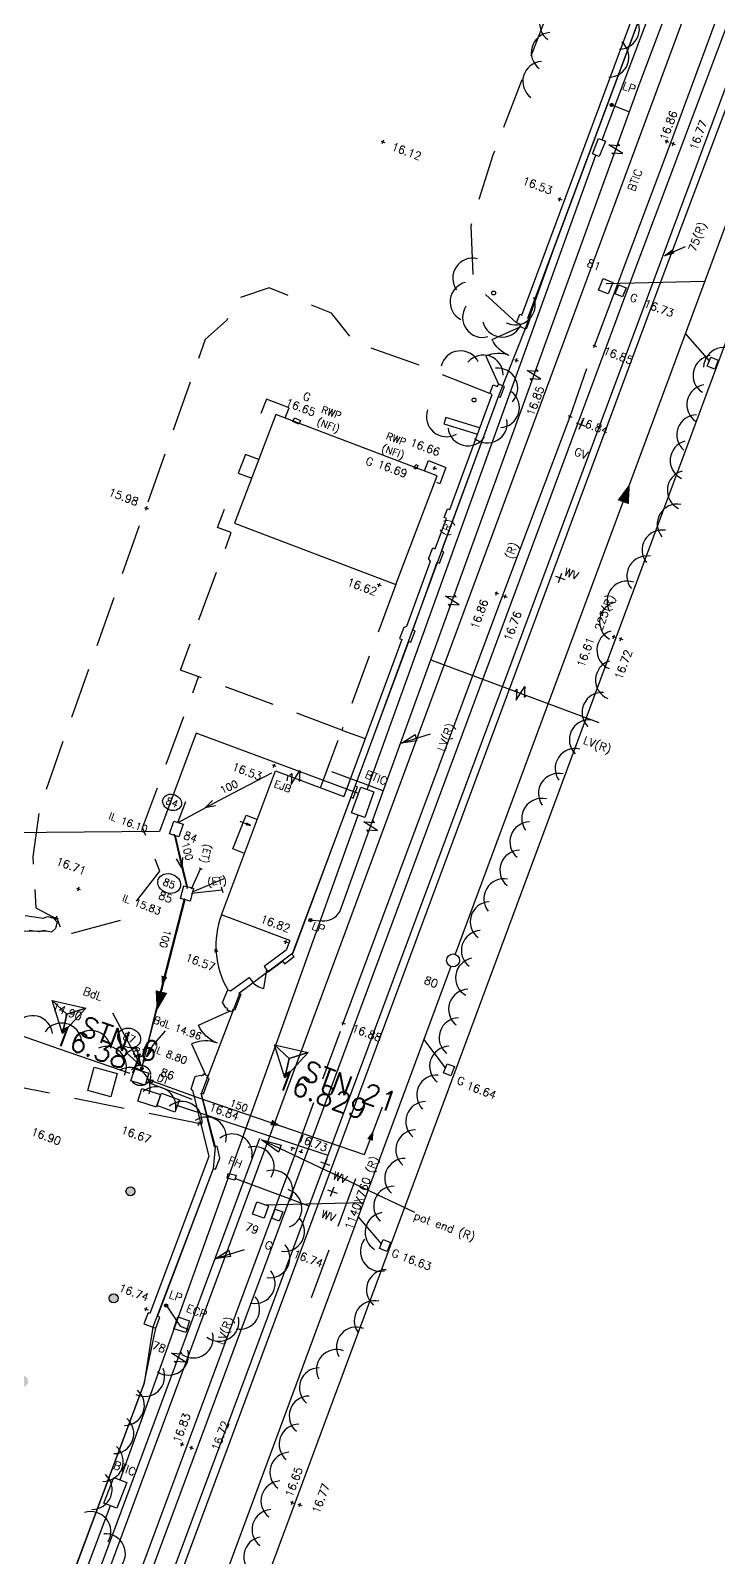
# Model space of a CAD drawing. Header units: millimetres. Extents: x 521005098 to 521837086, y 174609906 to 175681253.
# Drawn here: x 521553170 to 521587570, y 174905876 to 174982214 of the extents above; entities that cross this region are included whole.
import ezdxf
from ezdxf.enums import TextEntityAlignment as Align

# ---------------------------------------------------------------- set-up
doc = ezdxf.new("R2010")
doc.units = ezdxf.units.MM
doc.header["$LTSCALE"] = 200
for name, pattern in [('layout$0$DASHED', [19.05, 12.7, -6.35]), ('layout$0$HIDDEN', [9.525, 6.35, -3.175]), ('layout$0$survey$0$DASHED', [19.05, 12.7, -6.35])]:
    doc.linetypes.add(name, pattern=pattern)
for name, color, linetype in [('layout$0$ED-CHAMBER', 7, 'layout$0$HIDDEN'), ('layout$0$ED-ELEC', 30, 'Continuous'), ('layout$0$ED-FOUL', 3, 'Continuous'), ('layout$0$ED-STORM', 3, 'Continuous'), ('layout$0$GT Boundary', 6, 'layout$0$FENCELINE1'), ('layout$0$survey$0$BOUNDARY', 8, 'Continuous'), ('layout$0$survey$0$BT', 8, 'Continuous'), ('layout$0$survey$0$CATV', 8, 'Continuous'), ('layout$0$survey$0$CONTROL', 8, 'Continuous'), ('layout$0$survey$0$DETAIL', 8, 'Continuous'), ('layout$0$survey$0$ELEC', 8, 'Continuous'), ('layout$0$survey$0$GAS', 8, 'Continuous'), ('layout$0$survey$0$LEVEL', 8, 'Continuous'), ('layout$0$survey$0$MH_NUMBER', 8, 'Continuous'), ('layout$0$survey$0$ROAD', 8, 'Continuous'), ('layout$0$survey$0$SERVICE', 8, 'Continuous'), ('layout$0$survey$0$STORM', 3, 'Continuous'), ('layout$0$survey$0$TEXT_SERVICE', 8, 'Continuous'), ('layout$0$survey$0$VEGETATION', 8, 'Continuous'), ('layout$0$survey$0$WATER', 8, 'Continuous')]:
    doc.layers.add(name, color=color, linetype=linetype)
doc.styles.add('layout$0$ROMANS', font='Romans.shx')
doc.styles.add('layout$0$survey$0$ROMANS', font='Romans.shx')
doc.linetypes.add('layout$0$FENCELINE1', pattern='A,6.35,-2.54,[133,ltypeshp.shx,S=2.54,R=0,X=-2.54,Y=0],-2.54,25.4', length=36.83)

# ---------------------------------------------------------------- blocks, each defined once
blk = doc.blocks.new('layout$0$F')
at = {"layer": 'layout$0$ED-FOUL'}
blk.add_lwpolyline([(0, 0, 0, 0.3, 0), (-0.5, 0, 0.3, 0.3, 0)], format="xyseb", dxfattribs=at)
blk = doc.blocks.new('layout$0$S')
at = {"layer": 'layout$0$ED-STORM'}
blk.add_lwpolyline([(-0.5, 0.15), (0.001, 0), (-0.5, -0.151)], dxfattribs=at)
blk = doc.blocks.new('layout')
at = {"layer": 'layout$0$survey$0$SERVICE', "linetype": 'Continuous'}
h = blk.add_hatch(color=256, dxfattribs=at)
edge = h.paths.add_edge_path()
edge.add_arc((521582228.5, 174978497.8), 80, 0, 360)
h = blk.add_hatch(color=256, dxfattribs=at)
edge = h.paths.add_edge_path()
edge.add_arc((521567169.2, 174937739.3), 80, 0, 360)
h = blk.add_hatch(color=256, dxfattribs=at)
edge = h.paths.add_edge_path()
edge.add_arc((521559951.9, 174918472.9), 80, 0, 360)
at = {"layer": 'layout$0$survey$0$VEGETATION', "linetype": 'Continuous'}
h = blk.add_hatch(color=256, dxfattribs=at)
edge = h.paths.add_edge_path()
edge.add_arc((521552413.7, 174926250.6), 318.3, 0, 360)
edge = h.paths.add_edge_path()
edge.add_arc((521558165.7, 174924178.1), 222.8, 0, 360)
edge = h.paths.add_edge_path()
edge.add_arc((521557323.8, 174918832.8), 222.8, 0, 360)
edge = h.paths.add_edge_path()
edge.add_arc((521552768.5, 174914687.4), 286.5, 0, 360)
at = {"layer": 'layout$0$ED-CHAMBER'}
blk.add_circle((521558664.8, 174929977.8), 512.5, dxfattribs=at)
at = {"layer": 'layout$0$ED-ELEC'}
for p, q in [((521566137.3, 174944978.3), (521566235.8, 174945069.3)), ((521566201.5, 174944526.4), (521566634.2, 174945218)), ((521566235.8, 174945069.3), (521566201.5, 174944526.4)), ((521566634.2, 174945218), (521566599.9, 174944675)), ((521566599.9, 174944675), (521566698.5, 174944766.1))]:
    blk.add_line(p, q, dxfattribs=at)
blk.add_lwpolyline([(521566009.5, 174944697.4), (521566030, 174944920.7)], dxfattribs=at)
at = {"layer": 'layout$0$ED-FOUL', "linetype": 'layout$0$DASHED'}
blk.add_line((521567216.7, 174918876.2), (521571080.4, 174929252.6), dxfattribs=at)
blk.add_line((521567216.7, 174918876.2), (521571080.4, 174929252.6), dxfattribs=at)
at = {"layer": 'layout$0$ED-FOUL'}
for points in [[(521528824.2, 174940275.9), (521534086.5, 174938452.9), (521544225.3, 174934934.5), (521554608.6, 174931297.8), (521558136, 174930086.7)], [(521528824.2, 174940275.9), (521534086.5, 174938452.9), (521544225.3, 174934934.5), (521554608.6, 174931297.8), (521558136, 174930086.7)], [(521558709.4, 174930169.8), (521559782.1, 174934604.7), (521560868.2, 174938821.3)], [(521558709.4, 174930169.8), (521559782.1, 174934604.7), (521560868.2, 174938821.3)], [(521561211.5, 174939082.2), (521562735.9, 174939257.1)], [(521561211.5, 174939082.2), (521562735.9, 174939257.1)], [(521562703.5, 174939401.6), (521562794.1, 174939125.5)], [(521562703.5, 174939401.6), (521562794.1, 174939125.5)], [(521561258.8, 174928768.8), (521558956.3, 174929654.4)], [(521561258.8, 174928768.8), (521558956.3, 174929654.4)], [(521569871.6, 174926006.3), (521561555.9, 174928857.7), (521558967.2, 174929784.6)], [(521569871.6, 174926006.3), (521561555.9, 174928857.7), (521558967.2, 174929784.6)]]:
    blk.add_lwpolyline(points, dxfattribs=at)
at = {"layer": 'layout$0$ED-FOUL', "linetype": 'Continuous', "flags": 128}
blk.add_lwpolyline([(521559904.4, 174932209.3), (521559285.8, 174931481.3), (521558961, 174930907.7), (521559132.2, 174931330.1), (521559228.4, 174931252.6), (521558961, 174930907.7)], dxfattribs=at)
blk.add_lwpolyline([(521559904.4, 174932209.3), (521559285.8, 174931481.3), (521558961, 174930907.7), (521559132.2, 174931330.1), (521559228.4, 174931252.6), (521558961, 174930907.7)], dxfattribs=at)
at = {"layer": 'layout$0$ED-FOUL', "linetype": 'Continuous'}
for centre, radius in [((521558851.7, 174930726.2), 50), ((521558851.7, 174930726.2), 50), ((521559228, 174929683.3), 75), ((521559228, 174929683.3), 75)]:
    blk.add_circle(centre, radius, dxfattribs=at)
at = {"layer": 'layout$0$ED-FOUL'}
for centre in [(521560107, 174939569.5), (521560107, 174939569.5), (521558102, 174931848.9), (521558102, 174931848.9)]:
    blk.add_ellipse(centre, major_axis=(546.6, -203.5), ratio=0.8266745, dxfattribs=at)
at = {"layer": 'layout$0$ED-STORM'}
for points in [[(521565221.5, 174945081.4), (521562566.6, 174943707.4), (521560541.1, 174942601.2)], [(521560346.2, 174942028.9), (521560752.8, 174940283.2), (521561000.6, 174939318)], [(521561664.5, 174940322.2), (521561195.8, 174939294.6)], [(521561604.6, 174940349.8), (521561746.4, 174940292.3)]]:
    blk.add_lwpolyline(points, dxfattribs=at)
blk.add_ellipse((521560245.8, 174943626.4), major_axis=(450, -167.6), ratio=0.8266745, dxfattribs=at)
at = {"layer": 'layout$0$GT Boundary', "color": 7, "ltscale": 0.2}
blk.add_lwpolyline([(521589784.6, 174999405.6), (521579265.5, 174971155.4), (521577898.4, 174967304.6), (521576556.3, 174963903.7), (521570041.6, 174946162.9), (521566279.9, 174936081.5), (521563633.2, 174934108.8), (521561709.1, 174929046.5), (521562395.6, 174926411.4), (521562304.9, 174925303.8), (521559281.6, 174917391.7), (521558850.6, 174914582.3), (521550478.6, 174892174.5), (521538709.9, 174860678.5), (521534640.2, 174849558.8), (521507555, 174859644.1), (521497949.9, 174865868.2), (521487218.2, 174869443.2)], dxfattribs=at)
at = {"layer": 'layout$0$survey$0$BOUNDARY', "linetype": 'Continuous', "flags": 128}
blk.add_lwpolyline([(521517877.4, 174804595.1), (521536349.2, 174854360.6), (521558849.5, 174914577), (521559431.5, 174917335.2)], dxfattribs=at)
at = {"layer": 'layout$0$survey$0$BT', "linetype": 'Continuous', "flags": 128}
for points in [[(521581746.2, 174976752.4), (521598497.9, 175021144.5)], [(521570009.7, 174944275), (521581436.3, 174975982.4)], [(521569563.8, 174944062.5), (521561446.5, 174947085.5), (521559615.2, 174942167.5), (521544533.7, 174942039.1), (521481137.1, 174950723.9), (521462309.4, 174957283.4)], [(521557658.9, 174909754.7), (521569558.1, 174942992.2)], [(521528514.2, 174832111.3), (521557162.7, 174908467)]]:
    blk.add_lwpolyline(points, dxfattribs=at)
at = {"layer": 'layout$0$survey$0$CATV', "linetype": 'Continuous', "flags": 128}
blk.add_lwpolyline([(521493147.2, 174734063.8), (521518385.4, 174800815.6), (521564899.5, 174926306.4), (521599833.2, 175020690.5)], dxfattribs=at)
at = {"layer": 'layout$0$survey$0$CONTROL', "linetype": 'Continuous'}
for p, q in [((521554984.4, 174933044.5), (521554251.1, 174933724.5)), ((521554251.1, 174933724.5), (521555939.9, 174933339.7)), ((521554762.3, 174932069.5), (521554251.1, 174933724.5)), ((521554251.1, 174933724.5), (521554984.4, 174933044.5)), ((521555939.9, 174933339.7), (521554762.3, 174932069.5)), ((521554762.3, 174932069.5), (521554984.4, 174933044.5)), ((521554984.4, 174933044.5), (521554762.3, 174932069.5)), ((521554984.4, 174933044.5), (521555939.9, 174933339.7)), ((521555939.9, 174933339.7), (521554984.4, 174933044.5)), ((521566100.4, 174930821.9), (521565367.1, 174931501.8)), ((521565367.1, 174931501.8), (521567055.9, 174931117)), ((521565878.2, 174929846.9), (521565367.1, 174931501.8)), ((521565367.1, 174931501.8), (521566100.4, 174930821.9)), ((521567055.9, 174931117), (521565878.2, 174929846.9)), ((521565878.2, 174929846.9), (521566100.4, 174930821.9)), ((521566100.4, 174930821.9), (521565878.2, 174929846.9)), ((521566100.4, 174930821.9), (521567055.9, 174931117)), ((521567055.9, 174931117), (521566100.4, 174930821.9))]:
    blk.add_line(p, q, dxfattribs=at)
at = {"layer": 'layout$0$survey$0$DETAIL', "linetype": 'Continuous'}
for p, q in [((521574136, 174958262.2), (521576247.7, 174964025.8)), ((521576135.3, 174964067.7), (521576299.4, 174964508.1)), ((521576247.7, 174964025.8), (521576135.3, 174964067.7)), ((521576299.4, 174964508.1), (521576524.3, 174964424.3)), ((521576524.3, 174964424.3), (521576566.2, 174964536.7)), ((521576877.1, 174964420.9), (521576566.2, 174964536.7)), ((521573859.3, 174957863.7), (521574023.5, 174958304.1)), ((521573971.8, 174957821.8), (521573859.3, 174957863.7)), ((521574023.5, 174958304.1), (521574136, 174958262.2))]:
    blk.add_line(p, q, dxfattribs=at)
at = {"layer": 'layout$0$survey$0$DETAIL', "linetype": 'layout$0$survey$0$DASHED'}
for p, q in [((521567669.9, 174944350.4), (521568741.2, 174947243.1)), ((521568741.2, 174947243.1), (521569903.5, 174946812.9)), ((521561585.3, 174927571.5), (521552441.1, 174929418.7))]:
    blk.add_line(p, q, dxfattribs=at)
at = {"layer": 'layout$0$survey$0$DETAIL', "linetype": 'layout$0$survey$0$DASHED', "flags": 128}
for points in [[(521232950.8, 175189295.9), (521235185, 175187595.7), (521248311.4, 175181261.1), (521259769.1, 175175326.8), (521285492.4, 175164142.8), (521314586.5, 175150866.4), (521327019, 175144152.4), (521345424.5, 175132393.5), (521369099.7, 175119149), (521375467.4, 175115899.3), (521396203.4, 175104686.9), (521423800.4, 175088843.4), (521456079.7, 175069552.6), (521466040.6, 175065559.2), (521481796.4, 175060226.3), (521483655, 175060312.5), (521487686.4, 175057605), (521495809.7, 175053712.7), (521515753.7, 175047237.8), (521516449.6, 175047215.8), (521525043.8, 175045326.5), (521527445.3, 175043657.1), (521543294.9, 175036981.1), (521548395, 175036151), (521560734.2, 175031080), (521590940.2, 175021376), (521591984.4, 175019827.7), (521591644.7, 175017012), (521590064.5, 175012914.8), (521584244.3, 174996698.8), (521576284.4, 174975976.2), (521575181.7, 174972455.5), (521575309.1, 174969599.3), (521577465.2, 174967594.1)], [(521576135.3, 174964067.7), (521572417.2, 174965550), (521569361, 174966640), (521568212.9, 174968076.6), (521565106.1, 174969353.6), (521563512.2, 174968817.8), (521562990.2, 174967738.7), (521561908.9, 174966771.7), (521553626.4, 174943375.9), (521553284.5, 174940908.2), (521553438.7, 174938351.9), (521554502.7, 174937787.5), (521554743.5, 174937136.1)], [(521565906.6, 174962843.4), (521566102, 174963357.5), (521564966.3, 174963789.2), (521564595, 174962812.4), (521565268, 174962556.6)], [(521564587.7, 174960767.3), (521563914.7, 174961023.2), (521563559.4, 174960088.4), (521564232.4, 174959832.6)], [(521572866.6, 174960197.3), (521573064, 174960716.6), (521573942.7, 174960374.8), (521573637.9, 174959555.6), (521573385.5, 174959651.6)], [(521571433.5, 174954517.3), (521568741.2, 174947243.1), (521560660.8, 174950244.1), (521563202.6, 174957111.6), (521562525.5, 174957369.1), (521562879.1, 174958299.1), (521563552.1, 174958043.3)], [(521480966.2, 174937911.2), (521486365.8, 174937041), (521486380.2, 174926245.1), (521486759, 174925363.3), (521491060.7, 174920443.4), (521499507.1, 174917442.4), (521501497.8, 174919755.2), (521502160.7, 174922179.4), (521501703, 174924218.2), (521500811.8, 174926980.7), (521497376.3, 174935657.6), (521518280.2, 174936470.4), (521523977.7, 174936797.7), (521537067.8, 174937280.2), (521554246.1, 174937183.1), (521555257.3, 174937087.5), (521557739.3, 174937750.4), (521559640.8, 174940191.7), (521558773.3, 174942358.4), (521561575.8, 174949904.2)]]:
    blk.add_lwpolyline(points, dxfattribs=at)
at = {"layer": 'layout$0$survey$0$DETAIL', "linetype": 'Continuous', "flags": 128}
for points in [[(521578130.3, 174967776.2), (521577947.4, 174967286.3), (521577648.2, 174967397.8), (521577690.1, 174967510.3), (521577465.2, 174967594.1), (521577629.4, 174968034.5), (521577741.8, 174967992.6), (521584075.3, 174985032.5), (521597434.6, 175020870.3), (521597087.9, 175020999.5), (521597335.9, 175021664.8), (521597983.1, 175021423.5), (521578022.2, 174967816.5)], [(521573501.2, 174959956), (521565443.9, 174963019.3), (521563376.2, 174957580.6), (521571433.5, 174954517.3)], [(521563233.2, 174933147.3), (521562999.1, 174933235), (521563028.8, 174933314.2), (521562942.3, 174933346.6), (521562767, 174933616.4), (521563027.8, 174934257.3), (521563176.3, 174934196.8), (521564100.5, 174934874.7), (521564302.3, 174934599.6), (521563578.8, 174934068.9), (521563681.8, 174934030.3), (521563383.3, 174933234.4), (521563280.3, 174933273)], [(521556344.2, 174930382.7), (521557502.3, 174930068.1), (521557187.7, 174928910.1), (521556029.7, 174929224.6)], [(521559135.1, 174918077.4), (521559050.9, 174918109.2), (521558842.8, 174917557.1), (521559431.5, 174917335.2), (521559636.7, 174917885.3), (521559524.4, 174917927.7), (521562314.4, 174925328.9), (521562426.7, 174925286.6), (521562630.1, 174925832.3), (521562508.9, 174926439.4), (521562361.8, 174926403.1), (521561699.4, 174929085.5), (521561813, 174929046.7), (521562101.4, 174929819.5), (521562101.4, 174929819.5), (521561992.9, 174929856.6), (521562028.4, 174929960.7), (521561810.7, 174930035), (521561775.2, 174929930.9), (521561671.1, 174929966.4), (521561390, 174929901.7), (521561178.6, 174929282.6), (521561274.9, 174929236.5), (521562092.9, 174925923.7)]]:
    blk.add_lwpolyline(points, close=True, dxfattribs=at)
for points in [[(521577107.2, 174965967.3, -0.1989124), (521576254.1, 174966768.8), (521577648.2, 174967397.8)], [(521577107.2, 174965967.3, 0.1989124), (521575937.2, 174965930.8), (521576566.2, 174964536.7)], [(521564231.4, 174934696.3, 0.1989124), (521564839.9, 174934327.2), (521564981.3, 174935246.4)], [(521562517.9, 174931594.5, -0.1989124), (521561564.1, 174932485.2), (521563116.2, 174933191.2)], [(521562517.9, 174931594.5, 0.1989124), (521561213.6, 174931549.9), (521561919.6, 174929997.8)]]:
    blk.add_lwpolyline(points, format="xyb", dxfattribs=at)
for points in [[(521566136.9, 174936715.3), (521565958.1, 174936237.2), (521564850.4, 174935424.8), (521565052.3, 174935149.6), (521565776, 174935680.4), (521565865.7, 174935558.2), (521566346.3, 174935916.6), (521566259.1, 174936025.9), (521569197.4, 174943882), (521569309.8, 174943840), (521569518, 174944402.7), (521569405.5, 174944444.3), (521572081.2, 174951673.5), (521572193.7, 174951631.8), (521572397.8, 174952195.8), (521572285.2, 174952237.4), (521573511.9, 174955627.4), (521573624.5, 174955586), (521573831.7, 174956149.1), (521573719.1, 174956190.5), (521576564.2, 174963925.1), (521576676.6, 174963883.2), (521576877.1, 174964420.9)], [(521575615.8, 174962346), (521573942.9, 174962871.8), (521573843.9, 174962557), (521575516.9, 174962031.2)], [(521573070.6, 174955800.4), (521573293.5, 174956345.7), (521573405.9, 174956303.8), (521573971.8, 174957821.8)], [(521573070.6, 174955800.4), (521573152.1, 174955674.5), (521571976.9, 174952418.8), (521571833.2, 174952375.8), (521571626, 174951812.7), (521571738.6, 174951771), (521568830.1, 174943912.7)], [(521566136.9, 174936715.3), (521562715.8, 174938009.4), (521565427, 174945196.5), (521568830.1, 174943912.7)], [(521563873.2, 174941077.6), (521563287.9, 174941298.4), (521563947.3, 174942992), (521564514.7, 174942778)]]:
    blk.add_lwpolyline(points, dxfattribs=at)
at = {"layer": 'layout$0$survey$0$DETAIL', "flags": 128}
for points in [[(521563629.1, 174942678.8), (521564170.1, 174942477.4)], [(521563980.7, 174942578.9), (521564010.8, 174942513.1)], [(521563956.8, 174942535), (521563961.8, 174942524.1)], [(521563961.7, 174942548.3), (521563974, 174942521.3)], [(521563966.6, 174942561.5), (521563986.3, 174942518.6)], [(521563971.6, 174942574.8), (521563998.5, 174942515.8)], [(521563995.2, 174942571.1), (521564023.1, 174942510.3)], [(521564009.8, 174942563.3), (521564035.3, 174942507.6)], [(521564024.4, 174942555.5), (521564047.5, 174942504.8)], [(521564038.9, 174942547.7), (521564059.8, 174942502.1)], [(521564053.5, 174942539.9), (521564072.1, 174942499.3)], [(521564068.1, 174942532), (521564084.3, 174942496.6)], [(521564082.7, 174942524.3), (521564096.5, 174942493.9)], [(521564097.2, 174942516.4), (521564108.8, 174942491.1)], [(521564111.8, 174942508.6), (521564121.1, 174942488.4)], [(521564126.4, 174942500.8), (521564133.3, 174942485.6)], [(521564140.9, 174942493), (521564145.6, 174942482.8)]]:
    blk.add_lwpolyline(points, dxfattribs=at)
blk.add_lwpolyline([(521564170.1, 174942477.4), (521563974.4, 174942582.3), (521563953.4, 174942525.9)], close=True, dxfattribs=at)
at = {"layer": 'layout$0$survey$0$DETAIL', "linetype": 'Continuous'}
blk.add_arc((521566863.9, 174936465.3), 4426.2, 159.58204, 209.92346, dxfattribs=at)
at = {"layer": 'layout$0$survey$0$ELEC'}
for p, q in [((521582092, 174976502.1), (521582635, 174976468.1)), ((521582783.8, 174976069.8), (521582092, 174976502.1)), ((521582635, 174976468.1), (521582543.9, 174976566.6)), ((521582331.9, 174976005.3), (521582240.9, 174976103.9)), ((521582240.9, 174976103.9), (521582783.8, 174976069.8)), ((521578003.9, 174965220), (521578546.9, 174965185.9)), ((521578695.8, 174964787.7), (521578003.9, 174965220)), ((521578243.8, 174964723.2), (521578152.8, 174964821.7)), ((521578152.8, 174964821.7), (521578695.8, 174964787.7)), ((521578546.9, 174965185.9), (521578455.8, 174965284.5)), ((521573915.8, 174953937.8), (521574458.8, 174953903.8)), ((521574607.7, 174953505.5), (521573915.8, 174953937.8)), ((521574155.7, 174953441), (521574064.7, 174953539.5)), ((521574064.7, 174953539.5), (521574607.7, 174953505.5)), ((521574458.8, 174953903.8), (521574367.7, 174954002.3)), ((521577387, 174949190.3), (521577486.3, 174949280.5)), ((521577447.5, 174948737.8), (521577885.9, 174949425.9)), ((521577486.3, 174949280.5), (521577447.5, 174948737.8)), ((521577885.9, 174949425.9), (521577847.1, 174948883.2)), ((521577847.1, 174948883.2), (521577946.4, 174948973.4)), ((521569830.4, 174942653.8), (521570373.4, 174942620.9)), ((521570523.2, 174942222.9), (521569830.4, 174942653.8)), ((521570373.4, 174942620.9), (521570282.2, 174942719.2)), ((521570071.4, 174942157.5), (521569980.1, 174942255.8)), ((521569980.1, 174942255.8), (521570523.2, 174942222.9)), ((521560214.7, 174916088.7), (521560757.4, 174916050.4)), ((521560903.1, 174915650.9), (521560214.7, 174916088.7)), ((521560757.4, 174916050.4), (521560667.1, 174916149.6)), ((521560450.7, 174915590), (521560360.4, 174915689.2)), ((521560360.4, 174915689.2), (521560903.1, 174915650.9))]:
    blk.add_line(p, q, dxfattribs=at)
at = {"layer": 'layout$0$survey$0$ELEC', "linetype": 'Continuous', "flags": 128}
blk.add_lwpolyline([(521567169.2, 174937739.3), (521567747.7, 174937704.3, 0.2748146), (521568632.3, 174938160.3), (521570717.6, 174943952.5), (521583647.3, 174979635.4), (521599237.8, 175020929.3)], format="xyb", dxfattribs=at)
for points in [[(521582228.5, 174978497.8), (521583094.3, 174978170.9)], [(521573182.7, 174950755.5), (521581591.3, 174947625.1)], [(521573155.4, 174947035.5), (521571718.3, 174946593), (521572400.5, 174947023.3), (521572476.5, 174946701.8), (521571718.3, 174946593)], [(521570806.6, 174944198.2), (521568233.7, 174945154.4)], [(521453938.2, 174630117.5), (521462845.3, 174653514.2), (521472659.9, 174679603.6), (521492455.2, 174733023.9), (521508326.3, 174775119.3), (521529431.5, 174832060.3), (521564628.2, 174926839.4)], [(521572388.9, 174923122), (521564715.2, 174926750.7), (521565700.4, 174926480.2), (521565574.2, 174926141.5), (521564715.2, 174926750.7)], [(521563847.2, 174921250.3), (521562410.1, 174920807.8), (521563092.3, 174921238.1), (521563168.3, 174920916.5), (521562410.1, 174920807.8)], [(521559952.2, 174918489.5), (521560647.8, 174917440.1), (521561078.4, 174917280.2)]]:
    blk.add_lwpolyline(points, dxfattribs=at)
at = {"layer": 'layout$0$survey$0$GAS', "linetype": 'Continuous', "flags": 128}
for points in [[(521452776.1, 174620443.1), (521465925.3, 174655615.4), (521487844.9, 174713206.3), (521515170.5, 174786610), (521539921.2, 174853278.6), (521583151.6, 174969608), (521602538.7, 175021130.6)], [(521454084.6, 174619873.7), (521467233.8, 174655045.9), (521489153.5, 174712636.8), (521516479.1, 174786040.6), (521541229.7, 174852709.2), (521584460.2, 174969038.6), (521603847.2, 175020561.1)]]:
    blk.add_lwpolyline(points, dxfattribs=at)
at = {"layer": 'layout$0$survey$0$LEVEL', "flags": 128}
for points in [[(521570700.2, 174976691.3), (521570887.6, 174976621.5)], [(521570759, 174976562.7), (521570828.8, 174976750.1)], [(521584888.7, 174976711.2), (521585076.1, 174976641.4)], [(521584947.5, 174976582.6), (521585017.3, 174976770.1)], [(521584968.5, 174976638.9), (521584996.4, 174976713.8)], [(521585217.1, 174976586.1), (521585404.5, 174976516.3)], [(521585275.9, 174976457.5), (521585345.7, 174976644.9)], [(521585275.9, 174976457.5), (521585345.7, 174976644.9)], [(521579604.2, 174973690.1), (521579673.9, 174973877.5)], [(521579545.3, 174973818.7), (521579732.8, 174973748.9)], [(521581283.7, 174966488.5), (521581471.2, 174966418.7)], [(521581342.6, 174966359.8), (521581412.3, 174966547.3)], [(521577370.5, 174965768.5), (521577558, 174965698.7)], [(521577429.3, 174965639.9), (521577499.1, 174965827.3)], [(521580052.8, 174962960.9), (521580240.2, 174962891.1)], [(521580111.6, 174962832.3), (521580181.4, 174963019.7)], [(521573282.8, 174960373.3), (521573470.2, 174960303.5)], [(521573341.6, 174960244.7), (521573411.4, 174960432.1)], [(521558875.1, 174958370.3), (521559062.5, 174958300.5)], [(521558933.9, 174958241.6), (521559003.7, 174958429.1)], [(521570510.6, 174954533.4), (521570698.1, 174954463.6)], [(521570569.5, 174954404.8), (521570639.2, 174954592.2)], [(521576381.1, 174954117.8), (521576568.5, 174954048)], [(521576439.9, 174953989.2), (521576509.7, 174954176.6)], [(521576811.4, 174953957.6), (521576998.8, 174953887.8)], [(521576870.2, 174953828.9), (521576940, 174954016.4)], [(521582250.1, 174951940.3), (521582437.5, 174951870.5)], [(521582308.9, 174951811.7), (521582378.7, 174951999.1)], [(521582599.2, 174951832.5), (521582786.6, 174951762.7)], [(521582658, 174951703.9), (521582727.8, 174951891.3)], [(521565255.8, 174945499.2), (521565443.2, 174945429.4)], [(521565314.6, 174945370.6), (521565384.4, 174945558)], [(521555470.5, 174939339.1), (521555657.9, 174939269.3)], [(521555529.3, 174939210.5), (521555599.1, 174939397.9)], [(521554365.3, 174937893.1), (521554552.7, 174937823.3)], [(521554424.1, 174937764.5), (521554493.9, 174937951.9)], [(521565843.7, 174936686.6), (521566031.1, 174936616.9)], [(521565902.5, 174936558), (521565972.3, 174936745.5)], [(521562350.4, 174936262.6), (521562537.8, 174936192.8)], [(521562409.2, 174936134), (521562479, 174936321.4)], [(521568773.8, 174932490), (521568843.6, 174932677.4)], [(521568715, 174932618.6), (521568902.4, 174932548.8)], [(521561491.6, 174927606.3), (521561679.1, 174927536.6)], [(521561550.4, 174927477.7), (521561620.2, 174927665.2)], [(521566190.9, 174926391.8), (521566378.3, 174926322)], [(521566212.1, 174926223.3), (521566281.9, 174926410.7)], [(521566582, 174926192.2), (521566769.4, 174926122.4)], [(521566678.4, 174926103.6), (521566748.2, 174926291)], [(521558857.3, 174918327.8), (521559044.7, 174918258.1)], [(521558916.1, 174918199.2), (521558985.9, 174918386.7)], [(521560650.9, 174911572.8), (521560838.3, 174911503)], [(521560709.7, 174911444.2), (521560779.5, 174911631.6)], [(521561119.5, 174911398.3), (521561306.9, 174911328.5)], [(521561178.3, 174911269.7), (521561248.1, 174911457.1)], [(521566164.8, 174908650.4), (521566352.2, 174908580.6)], [(521566223.6, 174908521.8), (521566293.4, 174908709.2)], [(521566541.4, 174908548.3), (521566728.8, 174908478.5)], [(521566600.2, 174908419.7), (521566670, 174908607.1)]]:
    blk.add_lwpolyline(points, dxfattribs=at)
at = {"layer": 'layout$0$survey$0$ROAD', "linetype": 'layout$0$survey$0$DASHED'}
for p, q in [((521580146.5, 174962926), (521581377.4, 174966453.6)), ((521566461.3, 174926237.2), (521568808.7, 174932583.7))]:
    blk.add_line(p, q, dxfattribs=at)
at = {"layer": 'layout$0$survey$0$ROAD', "linetype": 'Continuous'}
for p, q in [((521576783.3, 174953979.6), (521580146.5, 174962926)), ((521568808.7, 174932583.7), (521576783.3, 174953979.6))]:
    blk.add_line(p, q, dxfattribs=at)
at = {"layer": 'layout$0$survey$0$ROAD', "linetype": 'Continuous', "flags": 128}
for points in [[(521581377.4, 174966453.6), (521585201.6, 174976658.1), (521593172.7, 174998208.3), (521601302.4, 175020019)], [(521458998.2, 174620502.2), (521464340.4, 174634734.1), (521471543.8, 174653904), (521479105.8, 174674151.3), (521487334.6, 174696088.7), (521494653.2, 174715604.4), (521501832.8, 174734832.1), (521509255.2, 174754796.2), (521518544.7, 174779628.9), (521526408.1, 174800872.4), (521534508.3, 174822705.3), (521542913.9, 174845337.3), (521550827.2, 174866665.8), (521557707.1, 174885238.5), (521566400.8, 174908600.7), (521582455, 174951875.1), (521598951.3, 174996297.6), (521607513.5, 175019356.9)], [(521566461.3, 174926237.2), (521560978.9, 174911450.7), (521552981.7, 174889867.7), (521544841.8, 174867962.9), (521536597.5, 174846003), (521528514, 174824096), (521520760.4, 174803218.2), (521512866.2, 174782062.4), (521505003.7, 174760888.8), (521497284.5, 174740197.7), (521494041.3, 174731577.7)]]:
    blk.add_lwpolyline(points, dxfattribs=at)
at = {"layer": 'layout$0$survey$0$SERVICE'}
for p, q in [((521580460.6, 174962605.3), (521580929.2, 174962430.9)), ((521580607.7, 174962283.8), (521580782.2, 174962752.4)), ((521579421.6, 174954937.4), (521579890.2, 174954762.9)), ((521579568.6, 174954615.9), (521579743.1, 174955084.4)), ((521567820.3, 174925333.5), (521567994.8, 174925802.1)), ((521567673.3, 174925655.1), (521568141.9, 174925480.6)), ((521568027.6, 174924254.9), (521568496.1, 174924080.4)), ((521568174.6, 174923933.3), (521568349.1, 174924401.9))]:
    blk.add_line(p, q, dxfattribs=at)
at = {"layer": 'layout$0$survey$0$SERVICE', "linetype": 'Continuous', "flags": 128}
for points in [[(521581917.8, 174976683.3), (521581607.9, 174975913.3), (521581264.7, 174976051.4), (521581574.5, 174976821.4)], [(521581568.4, 174969237.5), (521581800, 174969812.6), (521582282.3, 174969618.4), (521582050.8, 174969043.3)], [(521582774.1, 174968902.7), (521582401.9, 174969049.2), (521582581.3, 174969505.1), (521582953.6, 174969358.6)], [(521587382.5, 174965286.3), (521587010.3, 174965432.8), (521587189.8, 174965888.7), (521587562, 174965742.3)], [(521566289, 174962666.4), (521566371.9, 174962848.4), (521566672.6, 174962712.4), (521566589.7, 174962530.4)], [(521572351.9, 174960334.9), (521572434.8, 174960516.9), (521572534.9, 174960471.3), (521572452, 174960289.3)], [(521569679.6, 174944391.2), (521570339.9, 174944158.7), (521569888.2, 174942875.9), (521569227.9, 174943108.4)], [(521560331.5, 174942694.5), (521560804.6, 174942532.6), (521560587.7, 174941898.7), (521560114.6, 174942060.6)], [(521561145.3, 174938683.9), (521560662.1, 174938812.5), (521560834.5, 174939460), (521561317.6, 174939331.4)], [(521574192.8, 174929958.2), (521573820.5, 174930104.7), (521574000, 174930560.7), (521574372.2, 174930414.2)], [(521558190.9, 174929708.9), (521558383.1, 174930308.9), (521559087.8, 174930083.1), (521558895.6, 174929483.2)], [(521558730.4, 174929318.9), (521559665.6, 174929025.8), (521559468.2, 174928396), (521558533, 174928689.1)], [(521560386.9, 174928137.1), (521559486.4, 174928469.9), (521559715.2, 174929089), (521560615.7, 174928756.1)], [(521562999.8, 174924832.6), (521563055, 174925076.4), (521563445.1, 174924988), (521563389.8, 174924744.2)], [(521564266.4, 174923045), (521564480.3, 174923658.8), (521565065.8, 174923454.7), (521564851.9, 174922840.9)], [(521565602.2, 174922694.4), (521565229.9, 174922840.9), (521565409.4, 174923296.9), (521565781.6, 174923150.4)], [(521570995.6, 174921171.6), (521570623.4, 174921318.1), (521570802.8, 174921774.1), (521571175.1, 174921627.6)], [(521560531.6, 174917898.9), (521561122, 174917709.6), (521560932.7, 174917119.2), (521560342.3, 174917308.5)], [(521556836.1, 174908592.8), (521557332.3, 174909880.5), (521557985.5, 174909628.8), (521557489.3, 174908341.1)]]:
    blk.add_lwpolyline(points, close=True, dxfattribs=at)
at = {"layer": 'layout$0$survey$0$SERVICE', "linetype": 'Continuous'}
for centre, radius in [((521582228.5, 174978497.8), 80), ((521567169.2, 174937739.3), 80), ((521574297.7, 174935726.4), 325), ((521559951.9, 174918472.9), 80)]:
    blk.add_circle(centre, radius, dxfattribs=at)
at = {"layer": 'layout$0$survey$0$STORM', "linetype": 'Continuous', "flags": 128}
for points in [[(521605263.3, 175019220.1), (521574410.7, 174936031.1)], [(521581946.5, 174969568.3), (521586892.8, 174969686.9)], [(521587116.3, 174965701.9), (521585920.8, 174967066.2)], [(521560541.9, 174942622.5), (521560932.5, 174943672.5)], [(521561023.2, 174939409.7), (521560427, 174941953.7)], [(521561270.2, 174939153.3), (521562846.5, 174939826.5)], [(521558707.3, 174930205), (521560909.9, 174938746.6)], [(521574184.8, 174935421.6), (521509973, 174762067.1)], [(521557271.6, 174933107.3), (521558678, 174930457.7), (521557966.2, 174931099.1), (521558450, 174931411.9), (521558678, 174930457.7)], [(521573920.9, 174930359.7), (521572840.7, 174931792.8)], [(521564871, 174923511.5), (521569817.2, 174923630.1)], [(521570720, 174921563.6), (521569553.1, 174922917.1)]]:
    blk.add_lwpolyline(points, dxfattribs=at)
at = {"layer": 'layout$0$survey$0$STORM', "flags": 128}
for points in [[(521583143.6, 174959576.9, 0, 600, 0), (521582803.9, 174958636.4, 600, 600, 0)], [(521559477.5, 174933191.9, 0, 600, 0), (521559716.4, 174934162.9, 600, 600, 0)]]:
    blk.add_lwpolyline(points, format="xyseb", dxfattribs=at)
at = {"layer": 'layout$0$survey$0$STORM', "linetype": 'Continuous', "const_width": 100, "flags": 128}
blk.add_lwpolyline([(521558691.3, 174930342.5, 1), (521558785.1, 174930307.6, 1)], format="xyb", close=True, dxfattribs=at)
at = {"layer": 'layout$0$survey$0$VEGETATION', "linetype": 'Continuous', "flags": 128}
for points in [[(521554032.7, 174937916.4), (521554326.2, 174937836.4), (521554499.7, 174937644.6), (521554418.8, 174937322.2), (521554223.7, 174937140.3), (521553822.8, 174937221), (521553611.3, 174937152.9), (521553099.7, 174937225.9)], [(521552904.4, 174937964.4), (521553806.2, 174937834.3), (521554032.7, 174937916.4)]]:
    blk.add_lwpolyline(points, dxfattribs=at)
at = {"layer": 'layout$0$survey$0$VEGETATION', "linetype": 'Continuous'}
for centre, radius in [((521576327, 174969093.1), 95.5), ((521575347.2, 174963743.5), 95.5), ((521558165.7, 174924178.1), 222.8), ((521557323.8, 174918832.8), 222.8)]:
    blk.add_circle(centre, radius, dxfattribs=at)
for centre, start, end in [((521579627.9, 174982571.4), 95.023785, 234.295515), ((521582616.3, 174982290.8), 269.941099, 49.212829), ((521579208.6, 174981114.2), 94.078243, 233.349974), ((521582091.1, 174980880.2), 269.941099, 49.212829), ((521578786.5, 174979669.3), 94.078243, 233.349974), ((521575282.3, 174969835.5), 76.692886, 215.964617), ((521575152.7, 174968648.7), 103.121334, 242.393065), ((521577412.7, 174968497.6), 242.710862, 21.982592), ((521575775.5, 174967874.6), 146.267042, 285.538772), ((521576760.2, 174967890.4), 193.428965, 332.700695), ((521587827.1, 174965363.7), 39.213448, 178.485179), ((521574670, 174965199.1), 27.124703, 166.396433), ((521575804.3, 174964988.3), 0.199225, 139.470956), ((521587299.1, 174964976.3), 98.373111, 237.644841), ((521576533.6, 174964335.8), 316.893477, 96.165207), ((521576616.8, 174963360.8), 273.587728, 52.859459), ((521586987.2, 174963507.8), 98.373111, 237.644841), ((521573969.2, 174962907.6), 160.360181, 299.631912), ((521576008.6, 174962594.2), 230.28198, 9.55371), ((521586485.7, 174962002.4), 90.983343, 230.255073), ((521575040.2, 174962453.6), 186.976231, 326.247962), ((521586153.4, 174960718), 104.98761, 244.259341), ((521586012.7, 174959223.4), 104.98761, 244.259341), ((521585509.9, 174957538.7), 79.963132, 219.234862), ((521584750.2, 174956243.9), 79.963132, 219.234862), ((521583990.5, 174954949.1), 79.963132, 219.234862), ((521582994.4, 174953687), 70.699642, 209.971372), ((521582620.1, 174952653.1), 101.047033, 240.318764), ((521582490.4, 174951239.3), 107.770097, 247.041827), ((521582422.4, 174949739.6), 107.770097, 247.041827), ((521581746.3, 174948120.1), 85.453803, 224.725534), ((521581114, 174946758.5), 85.453803, 224.725534), ((521580403.7, 174945319.9), 76.484619, 215.756349), ((521579566.9, 174944073.6), 76.484619, 215.756349), ((521578730, 174942827.2), 76.484619, 215.756349), ((521578138.9, 174941647.1), 90.929485, 230.201215), ((521577639.4, 174940231.4), 90.929485, 230.201215), ((521576840.4, 174938807.7), 79.474996, 218.746726), ((521576155, 174937658.8), 93.282998, 232.554729), ((521575714, 174936223.8), 93.282998, 232.554729), ((521575418.8, 174934854.4), 101.508047, 240.779777), ((521575077, 174933282), 91.917228, 231.188959), ((521553269.9, 174931961.7), 6.179273, 145.451004), ((521574602, 174931857.8), 91.917228, 231.188959), ((521554728.1, 174931593.1), 6.179273, 145.451004), ((521556186.2, 174931224.6), 6.179273, 145.451004), ((521556961.9, 174930424.9), 334.088355, 113.360085), ((521574126.9, 174930433.7), 91.917228, 231.188959), ((521558151.5, 174929370.3), 341.64503, 120.916761), ((521573484.4, 174928997.2), 85.70212, 224.97385), ((521559442.6, 174928405.9), 351.065211, 130.336941), ((521560754.2, 174927669.9), 351.065211, 130.336941), ((521572933.4, 174927667.1), 90.8097, 230.08143), ((521561963.8, 174926895.6), 345.446977, 124.718707), ((521563258.8, 174926050.2), 349.124489, 128.39622), ((521572431, 174926252.4), 90.8097, 230.08143), ((521564354, 174925419), 328.492408, 107.764138), ((521571885.4, 174924825.1), 88.508126, 227.779856), ((521565282.6, 174924235.9), 328.492408, 107.764138), ((521565739.3, 174923322.2), 292.57329, 71.845021), ((521571326.5, 174923431.8), 88.508126, 227.779856), ((521565872.5, 174922175.5), 261.249582, 40.521312), ((521570901, 174922127.1), 98.985999, 238.257729), ((521565140.7, 174920861.5), 261.249582, 40.521312), ((521570663.3, 174921181.3), 143.087811, 282.359541), ((521564400.3, 174919575.4), 259.559107, 38.830838), ((521570965.3, 174919263.5), 91.135344, 230.407074), ((521563630.1, 174918283.6), 259.559107, 38.830838), ((521570357.1, 174917712.3), 76.608791, 215.880521), ((521562595.4, 174917683.1), 232.8279, 12.09963), ((521569462.5, 174916394.9), 68.801187, 208.072918), ((521561306.1, 174916851.4), 235.416369, 14.6881), ((521560074.9, 174915987.6), 235.416369, 14.6881), ((521568466.5, 174915271.6), 68.801187, 208.072918), ((521558877.2, 174914923.5), 244.020937, 23.292667), ((521567612.9, 174914360.4), 90.615535, 229.887265), ((521557862.5, 174913474.8), 269.941099, 49.212829), ((521567105.6, 174912947.5), 90.615535, 229.887265), ((521557337.7, 174912065.3), 269.941099, 49.212829), ((521566598.3, 174911534.5), 90.615535, 229.887265), ((521556802.6, 174910674), 268.817113, 48.088844), ((521566140.7, 174910135.3), 93.059988, 232.331718), ((521556250.2, 174909275), 268.817113, 48.088844), ((521565694.1, 174908702), 93.059988, 232.331718), ((521565247.6, 174907268.7), 93.059988, 232.331718), ((521556189.6, 174907170.8), 329.490762, 108.762492), ((521556911.3, 174906063.4), 314.95845, 94.23018), ((521564834, 174905914.4), 100.252053, 239.523783)]:
    blk.add_arc(centre, 1000, start, end, dxfattribs=at)
at = {"layer": 'layout$0$survey$0$WATER', "linetype": 'Continuous', "flags": 128}
for points in [[(521603361.6, 175020830), (521457902.3, 174630344.4), (521460680.1, 174629309.7)], [(521585898, 174971406.5), (521584874.7, 174970952.4), (521585258.6, 174971236.2), (521585322.1, 174971082.6), (521584874.7, 174970952.4)], [(521560465, 174928484.2), (521568034.3, 174925993.7)], [(521563377.4, 174924841.4), (521567089.9, 174923458.5)]]:
    blk.add_lwpolyline(points, dxfattribs=at)
at = {"layer": 'layout$0$ED-FOUL', "linetype": 'Continuous'}
for p, xscale, yscale, zscale, rotation in [((521559743.6, 174934445.7), 1000, 1000, 1000, 256.3125685898238), ((521559743.6, 174934445.7), 1000.000000016165, 1000, 1000, 256.3125685896369), ((521565672.7, 174927446.1), 1000, 1000, 1000, 339.5769642292904), ((521565672.7, 174927446.1), 1000.000000025161, 1000, 1000, 339.5769642299309), ((521570325.3, 174927224.6), 1000, 1000, 1000, 68.8907856457623), ((521570325.3, 174927224.6), 999.9999999911707, 999.9999999911707, 999.9999999911707, 68.8907856450992)]:
    blk.add_blockref('layout$0$F', p, dxfattribs=dict(at, xscale=xscale, yscale=yscale, zscale=zscale, rotation=rotation))
at = {"layer": 'layout$0$ED-STORM', "linetype": 'Continuous'}
for p, xscale, yscale, zscale, rotation in [((521561908.9, 174943348.2), 1000.000000002761, 1000.000000002761, 1000.000000002761, 209.1006106898908), ((521560737.5, 174940349.1), 1000.000000002102, 1000.000000002102, 1000.000000002102, 283.4702103167419)]:
    blk.add_blockref('layout$0$S', p, dxfattribs=dict(at, xscale=xscale, yscale=yscale, zscale=zscale, rotation=rotation))
at = {"layer": 'layout$0$ED-ELEC', "linetype": 'Continuous', "style": 'layout$0$ROMANS'}
blk.add_text('EJB', height=360, rotation=339.576964, dxfattribs=at).set_placement((521565267.6, 174944305.3), align=Align.BOTTOM_LEFT)
at = {"layer": 'layout$0$ED-FOUL', "style": 'layout$0$ROMANS'}
for s, p in [('85', (521560107, 174939569.5)), ('85', (521560107, 174939569.5)), ('87', (521558102, 174931848.9)), ('87', (521558102, 174931848.9)), ('DT', (521559795.1, 174929787.8)), ('DT', (521559795.1, 174929787.8))]:
    blk.add_text(s, height=360, rotation=339.576964, dxfattribs=at).set_placement(p, align=Align.MIDDLE_CENTER)
at = {"layer": 'layout$0$ED-FOUL', "linetype": 'Continuous', "style": 'layout$0$ROMANS'}
for s, rotation, p in [('(ET)', 5.99199, (521562043.4, 174939355.2)), ('(ET)', 5.99199, (521562043.4, 174939355.2)), ('IL 15.83', 339.576964, (521557682.4, 174938599.4)), ('IL 15.83', 339.576964, (521557682.4, 174938599.4)), ('100', 253.698474, (521559766.9, 174937329.7)), ('100', 253.698474, (521559766.9, 174937329.7)), ('BdL 14.96', 339.576964, (521559244.3, 174932511.4)), ('BdL 14.96', 339.576964, (521559244.3, 174932511.4)), ('IL 8.80', 339.576964, (521559275.6, 174931027.5)), ('IL 8.80', 339.576964, (521559275.6, 174931027.5)), ('150', 339.576964, (521563052.6, 174928358.3)), ('150', 339.576964, (521563052.6, 174928358.3))]:
    blk.add_text(s, height=360, rotation=rotation, dxfattribs=at).set_placement(p, align=Align.BOTTOM_LEFT)
at = {"layer": 'layout$0$ED-FOUL', "style": 'layout$0$ROMANS'}
for rotation in [69.576964, 69.576965]:
    blk.add_text('1140X760 (R)', height=400, rotation=rotation, dxfattribs=at).set_placement((521569239.5, 174922227.6))
at = {"layer": 'layout$0$ED-STORM', "linetype": 'Continuous', "style": 'layout$0$ROMANS'}
for s, rotation, p in [('RWP', 339.576964, (521567633.4, 174963023.8)), ('(NFI)', 339.576964, (521567407.4, 174962416.9)), ('RWP', 339.576964, (521570875.5, 174961698.7)), ('(NFI)', 339.576964, (521570649.5, 174961091.8)), ('100', 24.085533, (521562783.4, 174943947)), ('IL 16.10', 339.576964, (521557004.6, 174942700.2)), ('100', 284.129243, (521560621.3, 174941565.9)), ('(ET)', 256.85745, (521561782.3, 174941601))]:
    blk.add_text(s, height=360, rotation=rotation, dxfattribs=at).set_placement(p, align=Align.BOTTOM_LEFT)
at = {"layer": 'layout$0$ED-STORM', "style": 'layout$0$ROMANS'}
blk.add_text('84', height=360, rotation=339.576964, dxfattribs=at).set_placement((521560245.8, 174943626.4), align=Align.MIDDLE_CENTER)
at = {"layer": 'layout$0$survey$0$BT', "linetype": 'Continuous', "style": 'layout$0$survey$0$ROMANS'}
blk.add_text('(R)', height=400, rotation=69.576964, dxfattribs=at).set_placement((521574037.2, 174956911))
at = {"layer": 'layout$0$survey$0$CATV', "linetype": 'Continuous', "style": 'layout$0$survey$0$ROMANS'}
blk.add_text('(R)', height=400, rotation=69.576964, dxfattribs=at).set_placement((521577262.8, 174955756.8))
at = {"layer": 'layout$0$survey$0$CONTROL', "style": 'layout$0$survey$0$ROMANS'}
for s, p in [('STN 6', (521555562.7, 174932019.5)), ('16.381', (521554225, 174931606.4)), ('STN 21', (521566678.6, 174929796.9)), ('16.829', (521565341, 174929383.8))]:
    blk.add_text(s, height=1000, rotation=339.576964, dxfattribs=at).set_placement(p)
at = {"layer": 'layout$0$survey$0$ELEC', "linetype": 'Continuous', "style": 'layout$0$survey$0$ROMANS'}
for s, rotation, p in [('LV(R)', 69.576964, (521573876.9, 174946136.7)), ('LV(R)', 339.576964, (521580771.1, 174946573.9)), ('pot end (R)', 339.576964, (521572303.5, 174922811.5)), ('ECP', 339.576964, (521560921.7, 174918171.7)), ('LV(R)', 69.576964, (521562818.5, 174916468.2))]:
    blk.add_text(s, height=400, rotation=rotation, dxfattribs=at).set_placement(p)
at = {"layer": 'layout$0$survey$0$LEVEL', "style": 'layout$0$survey$0$ROMANS'}
for s, rotation, p in [('16.86', 69.576964, (521584994.4, 174976670.2)), ('16.77', 69.576964, (521586485.9, 174976188.5)), ('16.12', 339.576964, (521571180.3, 174976252.4)), ('16.53', 339.576964, (521577727.7, 174974547)), ('16.73', 339.576964, (521583801.4, 174968411.2)), ('16.85', 339.576964, (521581763.9, 174966049.6)), ('16.85', 69.576964, (521578330, 174962900.5)), ('16.65', 339.576964, (521565883.1, 174963459.4)), ('16.84', 339.576964, (521580532.9, 174962522.1)), ('16.66', 339.576964, (521572109, 174961462.8)), ('16.69', 339.576964, (521570474.2, 174960382.1)), ('15.98', 339.576964, (521557029.6, 174958979.8)), ('16.62', 339.576964, (521568954.8, 174954486.6)), ('16.86', 69.576964, (521575531.5, 174952239.9)), ('16.76', 69.576964, (521577195.6, 174951645.1)), ('16.61', 69.576964, (521580843.1, 174950339.5)), ('16.72', 69.576964, (521582731.4, 174949719.6)), ('16.53', 339.576964, (521563201.9, 174945256.1)), ('16.71', 339.576964, (521554407.4, 174940526.5)), ('16.82', 339.576964, (521564620.6, 174937644.7)), ('16.57', 339.576964, (521560868.6, 174935718.7)), ('16.88', 339.576964, (521569195.1, 174932179.7)), ('16.64', 339.576964, (521574923.1, 174929311.2)), ('16.84', 339.576964, (521562060.8, 174928242.7)), ('16.90', 339.576964, (521553158.1, 174927011.2)), ('16.67', 339.576964, (521557659.4, 174927098.5)), ('16.73', 339.576964, (521566485.8, 174926684)), ('16.74', 339.576964, (521566263.7, 174920902.2)), ('16.63', 339.576964, (521571681.6, 174920751.1)), ('16.74', 339.576964, (521557545.3, 174919200.4)), ('16.83', 69.576964, (521560648.8, 174911555.6)), ('16.72', 69.576964, (521562580.9, 174911166.4)), ('16.65', 69.576964, (521566258.4, 174908854.5)), ('16.77', 69.576964, (521567606.7, 174908032.9))]:
    blk.add_text(s, height=400, rotation=rotation, dxfattribs=at).set_placement(p)
at = {"layer": 'layout$0$survey$0$MH_NUMBER', "linetype": 'Continuous', "style": 'layout$0$survey$0$ROMANS'}
for s, p in [('81', (521580954.3, 174970432.3)), ('84', (521560780, 174941824.3)), ('85', (521559530.7, 174938824.9)), ('80', (521572809.8, 174934580)), ('87', (521558238, 174931046.3)), ('86', (521559622.4, 174929975.8)), ('79', (521563849.1, 174922260.2)), ('78', (521559201.7, 174916327.4))]:
    blk.add_text(s, height=400, rotation=339.576964, dxfattribs=at).set_placement(p)
at = {"layer": 'layout$0$survey$0$STORM', "linetype": 'Continuous', "style": 'layout$0$survey$0$ROMANS'}
for s, rotation, p in [('225(R)', 69.576964, (521581738.3, 174952169.6)), ('BdL', 339.576964, (521555760.7, 174934036.5)), ('14.90', 339.576964, (521554207.5, 174933246.5))]:
    blk.add_text(s, height=400, rotation=rotation, dxfattribs=at).set_placement(p)
at = {"layer": 'layout$0$survey$0$TEXT_SERVICE', "linetype": 'Continuous', "style": 'layout$0$survey$0$ROMANS'}
for s, rotation, p in [('LP', 339.576964, (521582727.5, 174979293.2)), ('BTIC', 69.576964, (521583384.6, 174974134.6)), ('G', 339.576964, (521583100.4, 174968718)), ('G', 339.576964, (521566748.9, 174963780.1)), ('GV', 339.576964, (521580316.8, 174961002.1)), ('G', 339.576964, (521569881.4, 174960540)), ('WV', 339.576964, (521579812.8, 174954993.3)), ('BTIC', 339.576964, (521569858.7, 174944870.6)), ('LP', 339.576964, (521567193.6, 174937294.4)), ('G', 339.576964, (521574451.3, 174929573.5)), ('FH', 339.576964, (521563021.6, 174925566.7)), ('WV', 339.576964, (521568241.9, 174924814.1)), ('WV', 339.576964, (521567661.7, 174922898)), ('G', 339.576964, (521564839.4, 174921355.5)), ('G', 339.576964, (521571183, 174920941.5)), ('LP', 339.576964, (521560056.7, 174918867.8)), ('BTIC', 339.576964, (521557277.2, 174910338.7))]:
    blk.add_text(s, height=400, rotation=rotation, dxfattribs=at).set_placement(p)
at = {"layer": 'layout$0$survey$0$WATER', "linetype": 'Continuous', "style": 'layout$0$survey$0$ROMANS'}
blk.add_text('75(R)', height=400, rotation=68.812207, dxfattribs=at).set_placement((521586419.4, 174971120.4))

msp = doc.modelspace()

# ---------------------------------------------------------------- block references
msp.add_blockref('layout', (0, 0))

doc.saveas('drawing.dxf')
